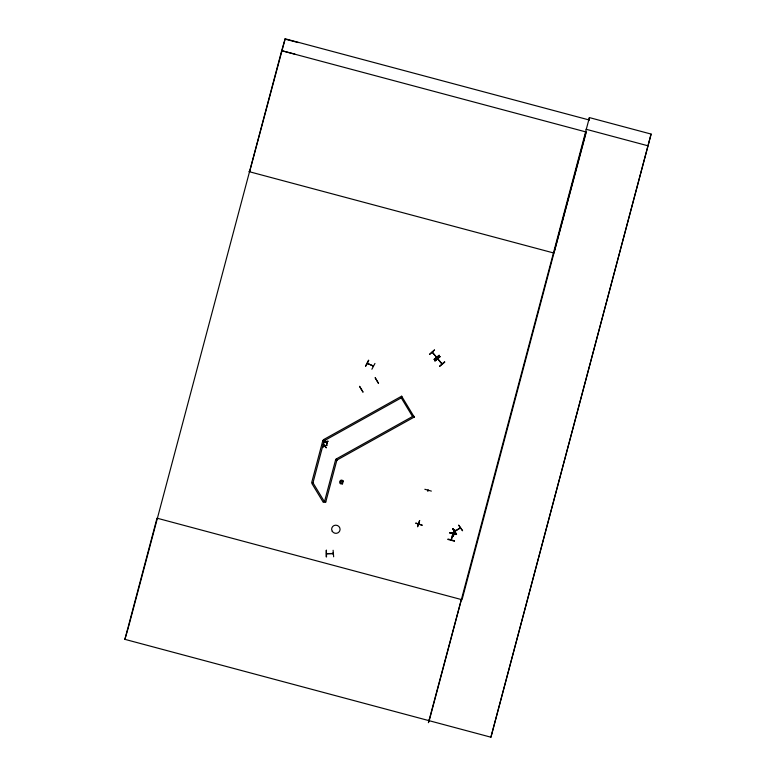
<?xml version="1.0" encoding="UTF-8"?>
<svg xmlns="http://www.w3.org/2000/svg" width="776" height="776" viewBox="0 0 776 776"><rect width="100%" height="100%" fill="white"/><g stroke="black" fill="none" stroke-linecap="round" stroke-linejoin="round"><path stroke-width="1.16" d="M451.137 539.863L452.854 533.481M419.03 523.955C419.971 522.772 419.079 524.721 419.059 523.713M427.906 490.219L427.77 490.975L428.177 490.335M432.009 352.391L432.639 352.644M436.364 356.553L436.034 356.96L436.713 357.047M441.719 363.246L442.175 363.75M449.673 532.734L456.569 534.208M429.206 720.72L589.401 117.593L651.112 134.073L490.917 737.2L124.888 639.346L157.004 518.174L462.05 599.732L586.045 131.969L281.688 50.692L128.641 626.416M589.517 120.076L285.17 38.8L249.591 171.777M325.774 501.985L324.465 501.791L312.98 482.817L311.709 482.478L322.894 440.312M324.504 501.645L323.33 502.421L311.855 483.448L312.98 482.817L324.164 440.652M326.201 447.694L324.746 446.21L322.709 446.898L324.465 445.87L323.437 444.182L324.882 445.793L326.89 445.104L324.882 445.793M327.423 443.096L326.25 442.039L327.85 441.495L326.279 441.942L327.259 443.707L325.833 442.116L323.796 442.815L325.551 441.777L324.523 440.089L325.998 441.602L324.494 440.186M326.172 447.791L325.192 446.035L326.89 445.104M327.821 441.592L327.976 441.02L325.969 441.699M324.465 501.791L335.649 459.625M325.736 502.13L336.92 459.964M343.322 481.101L342.468 483.885M454.513 540.882L448.004 539.019M452.65 528.873L456.22 534.499L449.653 532.811L456.191 534.557L453 528.592L456.56 534.218M451.428 539.892L453.087 533.539M588.78 119.941L589.401 117.593M490.917 737.2L651.112 134.073M461.332 599.538L428.42 722.689L429.429 719.216M586.297 132.036L553.948 253.054L248.883 171.593M447.888 539.446L454.435 541.173M431.359 491.101L424.841 489.278M415.839 523.237L422.299 525.255L415.878 523.082M419.68 520.512L417.575 526.807L419.564 520.58M427.954 490.277L427.818 490.665M428.061 490.917L428.236 490.17M453.892 532.831L453.058 533.025L453.844 533.005M453.087 533.083L453.717 532.937M454.726 529.96L453.32 536.361L454.765 529.979M361.538 388.834L361.247 388.863M285.17 38.8L281.688 50.692L294.948 54.145M124.888 639.346L128.331 627.58M402.385 397.244L324.125 440.797L323.495 439.546M323.272 444.784L324.465 445.87M323.951 442.233L325.522 441.874M322.709 446.898L324.746 446.21M325.833 442.116L327.259 443.707M414.345 417.003L336.871 460.11L336.25 458.858M365.797 366.194L368.784 360.316M367.795 363.731L367.989 363.265M362.945 392.074L359.54 386.283L362.974 391.977M372.965 365.729L372.907 365.894M371.888 369.23L374.954 363.449M367.358 363.556L373.382 365.933M326.269 550.3L326.162 556.838M326.56 553.298L326.628 553.23M326.444 553.463L327.23 553.569M378.494 383.451L375.109 377.65L378.542 383.354M333.108 550.271L333.651 556.799M332.584 553.695L332.632 553.191M333.098 553.191L333.243 553.259M401.26 397.875L412.541 416.518M323.456 439.691L401.716 396.138M429.516 354.351L434.395 349.928M413.676 415.897L336.202 459.004M436.675 356.902L436.49 357.367L432.377 352.129M434.075 359.317L439.352 355.437M435.045 361.024L440.07 356.766M437.693 358.764L441.854 364.051L442.126 363.595M442.058 363.789L437.839 358.822M437.897 359.385L437.761 359.016M444.59 361.771L439.555 366.136M418.759 523.868L419.234 523.208M419.457 523.267L419.234 524.091L419.525 523.664M453.174 533.122L453.32 532.608M453.776 532.734L453.717 533.199M454.823 531.104L460.469 527.884M454.93 531.395L460.313 527.893M458.752 525.226L462.583 530.774L458.723 525.245M459.906 528.621L460.1 528.408M368.493 360.258L365.506 366.059M332.516 553.657L333.185 553.433L326.589 553.725M333.108 553.686L326.512 553.695M452.922 528.708L456.463 534.344M429.574 354.438L434.56 350.112M439.138 355.185L434.114 359.472M439.856 356.62L434.783 360.85L439.827 356.611M453.184 532.821L453.776 532.986M432.232 352.294L436.616 357.173M285.073 39.139L298.333 42.593M585.996 129.243L647.708 145.723M322.855 440.458L324.125 440.797M335.601 459.77L336.871 460.11M343.322 481.12C339.966 477.327 337.55 485.116 342.468 483.875M367.426 363.255L373.353 366.165M444.803 362.13L439.75 366.369M401.677 396.284L414.297 417.149M326.366 550.213L326.531 556.848M340.47 481.372L340.78 482.992L342.449 482.72L342.138 481.101L340.47 481.372M332.235 531.279A4.229 4.074 16.3 0 0 339.539 531.337A4.229 4.074 16.3 0 0 335.814 525.177A4.229 4.074 16.3 0 0 332.235 531.279"/></g></svg>
